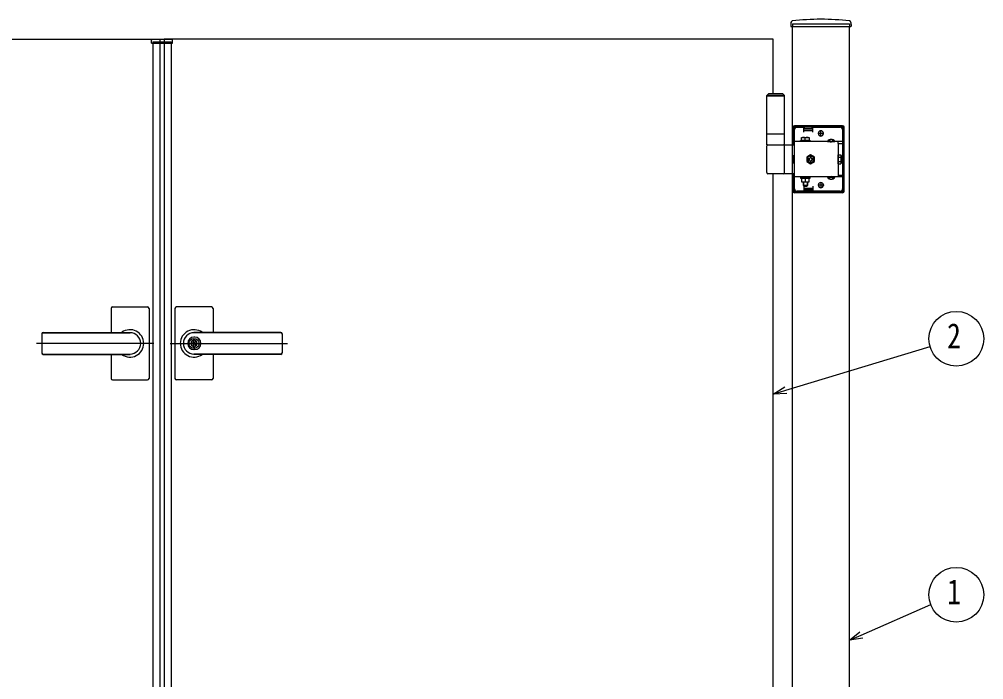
# Model space of a CAD drawing. Units: millimetres, scale not verified. Extents: x -4205 to 4205, y -2970 to 2970.
# Drawn here: x -1436 to -170, y 538 to 1406 of the extents above; entities that cross this region are included whole.
import ezdxf
from ezdxf.enums import TextEntityAlignment as Align

# ---------------------------------------------------------------- set-up
doc = ezdxf.new("R2010")
doc.units = ezdxf.units.MM
doc.header["$LTSCALE"] = 12
doc.layers.add('0-4_YKK_A1', color=4, linetype='Continuous')
doc.layers.add('0-5_YKK_D', color=6, linetype='Continuous')
doc.styles.add('ＭＳ ゴシック', font='')
doc.styles.get('ＭＳ ゴシック').set_extended_font_data('MS Gothic')

msp = doc.modelspace()

# ---------------------------------------------------------------- linework, layer by layer
at = {"layer": '0-4_YKK_A1'}
for p, q in [((-422.83, 1401.6), (-423.08, 1396.73)), ((-422.58, 1396.2), (-344.38, 1396.2)), ((-420.98, 1399.7), (-420.98, 1396.2)), ((-420.98, 99.7), (-420.98, 1396.2)), ((-345.98, 99.7), (-345.98, 1396.2)), ((-344.14, 1401.6), (-343.89, 1396.73)), ((-1262.88, 1374.2), (-1262.67, 1378.25)), ((-1262.88, 1374.2), (-1235.08, 1374.2)), ((-1236.3, 1379.2), (-1261.67, 1379.2)), ((-1260.98, 1376.2), (-1236.98, 1376.2)), ((-1260.98, 1376.2), (-1260.98, 1374.2)), ((-1260.98, 1374.2), (-1260.98, 185.2)), ((-1236.98, 1376.2), (-1236.98, 1374.2)), ((-1236.98, 1374.2), (-1236.98, 185.2)), ((-1235.08, 1374.2), (-1235.3, 1378.25)), ((-445.98, 1307.7), (-445.98, 1379.7)), ((-452.48, 1307.7), (-454.48, 1305.7)), ((-431.48, 1305.7), (-454.48, 1305.7)), ((-433.48, 1307.7), (-452.48, 1307.7)), ((-433.48, 1307.7), (-431.48, 1305.7)), ((-431.48, 1304.7), (-454.48, 1304.7)), ((-431.48, 1254.7), (-454.48, 1254.7)), ((-419.98, 1240.7), (-419.98, 1263.7)), ((-418.48, 1240.7), (-418.48, 1263.7)), ((-354.98, 1265.7), (-417.98, 1265.7)), ((-354.98, 1264.2), (-417.98, 1264.2)), ((-417.98, 1182.7), (-417.98, 1260.7)), ((-417.48, 1264.2), (-417.48, 1265.7)), ((-414.98, 1263.7), (-405.98, 1263.7)), ((-409.48, 1264.2), (-409.48, 1265.7)), ((-405.98, 1257.2), (-405.98, 1263.7)), ((-405.98, 1262.7), (-393.98, 1262.7)), ((-405.98, 1259.7), (-393.98, 1259.7)), ((-404.98, 1261.2), (-404.98, 1264.2)), ((-394.98, 1261.2), (-404.98, 1261.2)), ((-394.98, 1261.2), (-394.98, 1264.2)), ((-393.98, 1257.2), (-393.98, 1263.7)), ((-393.98, 1263.7), (-357.98, 1263.7)), ((-379.48, 1255.7), (-387.48, 1255.7)), ((-386.73, 1255.45), (-386.73, 1255.95)), ((-383.48, 1251.7), (-383.48, 1259.7)), ((-380.23, 1255.45), (-380.23, 1255.95)), ((-354.98, 1260.7), (-354.98, 1242.4)), ((-354.48, 1179.7), (-354.48, 1263.7)), ((-352.98, 1179.7), (-352.98, 1263.7)), ((-418.48, 1242.4), (-419.98, 1242.4)), ((-354.98, 1244.9), (-417.98, 1244.9)), ((-410.23, 1246.5), (-397.73, 1246.5)), ((-410.23, 1244.9), (-410.23, 1246.5)), ((-397.73, 1244.9), (-410.23, 1244.9)), ((-408.98, 1250.5), (-398.98, 1250.5)), ((-408.98, 1246.5), (-408.98, 1250.5)), ((-398.98, 1246.5), (-408.98, 1246.5)), ((-403.98, 1246.5), (-403.98, 1250.07)), ((-398.98, 1250.5), (-398.98, 1246.5)), ((-397.73, 1246.5), (-397.73, 1244.9)), ((-374.73, 1245.41), (-365.23, 1245.41)), ((-374.73, 1245.41), (-374.73, 1244.9)), ((-374.73, 1244.9), (-365.23, 1244.9)), ((-372.33, 1247.4), (-371.13, 1244.93)), ((-371.13, 1244.93), (-369.98, 1244.32)), ((-368.84, 1244.93), (-369.98, 1244.32)), ((-367.63, 1247.4), (-368.84, 1244.93)), ((-365.23, 1245.41), (-365.23, 1244.9)), ((-360.98, 1242.4), (-360.98, 1244.9)), ((-360.98, 1242.4), (-354.98, 1242.4)), ((-360.98, 1242.4), (-360.98, 1201)), ((-454.48, 1240.7), (-420.98, 1240.7)), ((-454.48, 1204.2), (-454.48, 1239.2)), ((-431.48, 1204.2), (-431.48, 1239.2)), ((-420.98, 1240.7), (-417.98, 1240.7)), ((-396.98, 1227.47), (-401.98, 1224.59)), ((-401.98, 1224.59), (-401.98, 1218.81)), ((-401.98, 1218.81), (-396.98, 1215.93)), ((-400.13, 1221.1), (-398.9, 1221.1)), ((-397.58, 1224.85), (-397.58, 1223.61)), ((-396.38, 1224.85), (-397.58, 1224.85)), ((-397.58, 1219.79), (-397.58, 1218.55)), ((-391.98, 1224.59), (-396.98, 1227.47)), ((-396.98, 1215.93), (-391.98, 1218.81)), ((-396.38, 1223.61), (-396.38, 1224.85)), ((-393.83, 1222.3), (-395.07, 1222.3)), ((-395.07, 1221.1), (-393.83, 1221.1)), ((-393.83, 1221.1), (-393.83, 1222.3)), ((-391.98, 1218.81), (-391.98, 1224.59)), ((-360.68, 1225.6), (-360.98, 1225.6)), ((-360.68, 1217.8), (-360.98, 1217.8)), ((-360.68, 1227.47), (-357.13, 1227.47)), ((-360.68, 1215.93), (-360.68, 1227.47)), ((-360.68, 1217.8), (-360.68, 1225.6)), ((-360.68, 1224.59), (-357.13, 1224.59)), ((-360.68, 1218.81), (-357.13, 1218.81)), ((-356.68, 1226.7), (-357.13, 1227.47)), ((-356.68, 1216.7), (-357.13, 1215.93)), ((-356.68, 1226.7), (-356.68, 1216.7)), ((-360.68, 1215.93), (-357.13, 1215.93)), ((-420.98, 1202.7), (-452.98, 1202.7)), ((-445.98, 307.7), (-445.98, 1202.7)), ((-417.98, 1202.7), (-420.98, 1202.7)), ((-419.98, 1179.7), (-419.98, 1202.7)), ((-418.48, 1201), (-419.98, 1201)), ((-418.48, 1179.7), (-418.48, 1202.7)), ((-354.98, 1198.5), (-417.98, 1198.5)), ((-397.73, 1198.5), (-410.23, 1198.5)), ((-410.23, 1198.5), (-410.23, 1196.9)), ((-410.23, 1196.9), (-397.73, 1196.9)), ((-408.98, 1196.9), (-408.98, 1191.9)), ((-398.98, 1196.9), (-408.98, 1196.9)), ((-408.98, 1191.9), (-398.98, 1191.9)), ((-407.18, 1198.5), (-407.18, 1196.9)), ((-406.98, 1191.9), (-406.98, 1187.5)), ((-406.44, 1191.9), (-406.44, 1186.96)), ((-403.98, 1196.9), (-403.98, 1192.33)), ((-401.52, 1191.9), (-401.52, 1186.96)), ((-400.98, 1191.9), (-400.98, 1187.5)), ((-400.78, 1198.5), (-400.78, 1196.9)), ((-398.98, 1191.9), (-398.98, 1196.9)), ((-397.73, 1196.9), (-397.73, 1198.5)), ((-383.48, 1191.7), (-383.48, 1183.7)), ((-374.73, 1198.5), (-365.23, 1198.5)), ((-374.73, 1197.99), (-374.73, 1198.5)), ((-374.73, 1197.99), (-365.23, 1197.99)), ((-372.33, 1196), (-371.13, 1198.47)), ((-371.13, 1198.47), (-369.98, 1199.08)), ((-368.84, 1198.47), (-369.98, 1199.08)), ((-367.63, 1196), (-368.84, 1198.47)), ((-365.23, 1197.99), (-365.23, 1198.5)), ((-360.98, 1201), (-360.98, 1198.5)), ((-360.98, 1201), (-354.98, 1201)), ((-354.98, 1201), (-354.98, 1182.7)), ((-354.98, 1179.2), (-417.98, 1179.2)), ((-417.48, 1177.7), (-417.48, 1179.2)), ((-405.98, 1179.7), (-414.98, 1179.7)), ((-409.48, 1177.7), (-409.48, 1179.2)), ((-406.98, 1187.5), (-400.98, 1187.5)), ((-406.98, 1187.5), (-405.98, 1186.5)), ((-405.98, 1186.5), (-401.98, 1186.5)), ((-405.98, 1186.2), (-405.98, 1179.7)), ((-405.98, 1183.7), (-393.98, 1183.7)), ((-405.98, 1180.7), (-393.98, 1180.7)), ((-404.98, 1182.2), (-404.98, 1179.2)), ((-394.98, 1182.2), (-404.98, 1182.2)), ((-400.98, 1187.5), (-401.98, 1186.5)), ((-394.98, 1182.2), (-394.98, 1179.2)), ((-393.98, 1186.2), (-393.98, 1179.7)), ((-357.98, 1179.7), (-393.98, 1179.7)), ((-379.48, 1187.7), (-387.48, 1187.7)), ((-386.73, 1187.95), (-386.73, 1187.45)), ((-380.23, 1187.95), (-380.23, 1187.45)), ((-354.98, 1177.7), (-417.98, 1177.7)), ((-1313.99, 1027.7), (-1267.99, 1027.7)), ((-1183.98, 1027.7), (-1229.98, 1027.7)), ((-1315.99, 1025.7), (-1315.99, 994.27)), ((-1265.99, 1025.7), (-1265.99, 933.7)), ((-1231.98, 1025.7), (-1231.98, 933.7)), ((-1181.98, 1025.7), (-1181.98, 994.27)), ((-1406.99, 992.2), (-1406.99, 967.15)), ((-1404.98, 994.2), (-1290.99, 994.2)), ((-1404.98, 993.7), (-1290.99, 993.7)), ((-1092.99, 994.2), (-1206.98, 994.2)), ((-1092.99, 993.7), (-1206.98, 993.7)), ((-1090.98, 992.2), (-1090.98, 967.15)), ((-1259.82, 979.7), (-1413.97, 979.7)), ((-1238.15, 979.7), (-1084, 979.7)), ((-1207.88, 984.25), (-1207.88, 981.2)), ((-1207.88, 984.25), (-1206.08, 984.25)), ((-1206.56, 980.38), (-1207.88, 981.2)), ((-1206.56, 979.02), (-1207.88, 978.2)), ((-1207.88, 978.2), (-1207.88, 975.15)), ((-1205.98, 987.9), (-1206.98, 987.9)), ((-1206.08, 984.25), (-1206.08, 981.65)), ((-1206.08, 977.75), (-1206.08, 975.15)), ((-1204.28, 980.7), (-1205.9, 981.37)), ((-1205.9, 978.03), (-1204.28, 978.7)), ((-1204.28, 980.7), (-1204.28, 978.7)), ((-1404.98, 965.7), (-1290.99, 965.7)), ((-1404.98, 965.2), (-1290.99, 965.2)), ((-1315.99, 965.14), (-1315.99, 933.7)), ((-1207.88, 975.15), (-1206.08, 975.15)), ((-1205.98, 971.5), (-1206.98, 971.5)), ((-1092.99, 965.7), (-1206.98, 965.7)), ((-1092.99, 965.2), (-1206.98, 965.2)), ((-1181.98, 965.14), (-1181.98, 933.7)), ((-1313.99, 931.7), (-1267.99, 931.7)), ((-1183.98, 931.7), (-1229.98, 931.7))]:
    msp.add_line(p, q, dxfattribs=at)
for points in [[(-420.98, 1399.7), (-345.98, 1399.7), (-345.98, 1396.2)], [(-1651.98, 1379.7), (-1251.98, 1379.7), (-1251.98, 179.7), (-1651.98, 179.7), (-1651.98, 202.7)], [(-445.98, 1379.7), (-1245.98, 1379.7), (-1245.98, 179.7), (-445.98, 179.7), (-445.98, 202.7)], [(-454.48, 1240.7), (-454.48, 1254.7), (-454.48, 1305.7)], [(-431.48, 1240.7), (-431.48, 1254.7), (-431.48, 1305.7)], [(-417.98, 1216.6), (-419.98, 1216.6), (-419.98, 1226.8), (-417.98, 1226.8)], [(-398.9, 1222.3), (-400.13, 1222.3), (-400.13, 1221.1)], [(-397.58, 1218.55), (-396.38, 1218.55), (-396.38, 1219.79)]]:
    msp.add_lwpolyline(points, dxfattribs=at)
msp.add_circle((-1206.98, 979.7), 6.6, dxfattribs=at)
for centre, radius, start, end in [((-422.58, 1396.7), 0.5, 177, 270), ((-420.83, 1401.5), 2, 96.74435, 177), ((-383.48, 1085.7), 320, 83.25565, 96.74435), ((-346.14, 1401.5), 2, 3, 83.25565), ((-344.38, 1396.7), 0.5, 270, 3), ((-1261.67, 1378.2), 1, 90, 177), ((-1236.3, 1378.2), 1, 3, 90), ((-417.98, 1263.7), 2, 90, 180), ((-417.98, 1263.7), 0.5, 90, 180), ((-414.98, 1260.7), 3, 90, 180), ((-383.48, 1255.95), 3.25, 0, 180), ((-383.48, 1255.45), 3.25, 180, 0), ((-357.98, 1260.7), 3, 0, 90), ((-354.98, 1263.7), 2, 0, 90), ((-354.98, 1263.7), 0.5, 0, 90), ((-406.48, 1243.07), 7.43, 70.34714, 109.65286), ((-401.48, 1243.07), 7.43, 70.34714, 109.65286), ((-369.98, 1242.13), 5.77, 34.65097, 145.34903), ((-452.98, 1239.2), 1.5, 90, 180), ((-432.98, 1239.2), 1.5, 0, 90), ((-396.98, 1221.7), 5, 76.88299, 190.15922), ((-396.98, 1221.7), 5, 190.15922, 76.88299), ((-396.98, 1221.7), 4.3, 83.27178, 183.77043), ((-396.98, 1221.7), 4.3, 183.77043, 83.27178), ((-398.9, 1223.61), 1.31, 270, 0), ((-398.9, 1219.79), 1.31, 0, 90), ((-395.07, 1223.61), 1.31, 180, 270), ((-395.07, 1219.79), 1.31, 90, 180), ((-359.24, 1226.03), 2.56, 325.61575, 34.38425), ((-366.24, 1221.7), 9.55, 342.41205, 17.58795), ((-359.24, 1217.37), 2.56, 325.61575, 34.38425), ((-452.98, 1204.2), 1.5, 180, 270), ((-432.98, 1204.2), 1.5, 270, 0), ((-406.48, 1199.33), 7.43, 250.34714, 289.65286), ((-401.48, 1199.33), 7.43, 250.34714, 289.65286), ((-383.48, 1187.95), 3.25, 0, 180), ((-369.98, 1201.27), 5.77, 214.65097, 325.34903), ((-417.98, 1179.7), 2, 180, 270), ((-417.98, 1179.7), 0.5, 180, 270), ((-414.98, 1182.7), 3, 180, 270), ((-383.48, 1187.45), 3.25, 180, 0), ((-357.98, 1182.7), 3, 270, 0), ((-354.98, 1179.7), 0.5, 270, 0), ((-354.98, 1179.7), 2, 270, 0), ((-1313.99, 1025.7), 2, 90, 180), ((-1267.99, 1025.7), 2, 0, 90), ((-1229.98, 1025.7), 2, 90, 180), ((-1183.98, 1025.7), 2, 0, 90), ((-1404.99, 992.2), 2, 90, 180), ((-1404.99, 991.7), 2, 90, 180), ((-1290.99, 979.7), 18, 359.99634, 125.98541), ((-1290.99, 979.7), 14, 270, 90), ((-1206.98, 979.7), 18, 54.01459, 180.00366), ((-1206.98, 979.7), 14, 90, 270), ((-1092.98, 992.2), 2, 0, 90), ((-1092.98, 991.7), 2, 0, 90), ((-1290.99, 979.7), 18, 234.01459, 359.99634), ((-1206.98, 979.7), 18, 180.00366, 305.98541), ((-1206.98, 979.7), 8.2, 90, 270), ((-1206.98, 979.7), 4, 103.00288, 256.99712), ((-1206.98, 979.7), 2, 116.74368, 243.25632), ((-1206.98, 979.7), 0.8, 301.82132, 58.17868), ((-1206.98, 979.7), 4, 283.00288, 76.99712), ((-1205.78, 981.65), 0.3, 180, 247.38014), ((-1205.78, 977.75), 0.3, 112.61986, 180), ((-1205.98, 979.7), 8.2, 270, 90), ((-1404.99, 967.7), 2, 180, 270), ((-1404.99, 967.2), 2, 180, 270), ((-1092.98, 967.7), 2, 270, 0), ((-1092.98, 967.2), 2, 270, 0), ((-1313.99, 933.7), 2, 180, 270), ((-1267.99, 933.7), 2, 270, 0), ((-1229.98, 933.7), 2, 180, 270), ((-1183.98, 933.7), 2, 270, 0)]:
    msp.add_arc(centre, radius, start, end, dxfattribs=at)
at = {"layer": '0-5_YKK_D'}
for points in [[(-445.98, 913.15), (-429.71, 918.08), (-240.09, 975.5)], [(-428.39, 913.72), (-445.98, 913.15), (-431.03, 922.44)], [(-345.98, 589.54), (-330.42, 596.37), (-239.19, 636.4)], [(-328.59, 592.2), (-345.98, 589.54), (-332.25, 600.54)]]:
    msp.add_lwpolyline(points, dxfattribs=at)
for centre in [(-205.61, 985.85), (-205.61, 649.39)]:
    msp.add_circle(centre, 36, dxfattribs=at)

# ---------------------------------------------------------------- texts
at = {"layer": '0-5_YKK_D', "style": 'ＭＳ ゴシック', "width": 0.8}
for s, p in [('2', (-217.61, 963.35)), ('1', (-217.61, 626.89))]:
    msp.add_text(s, height=32.99, dxfattribs=at).set_placement(p, align=Align.BOTTOM_LEFT)

doc.saveas('drawing.dxf')
